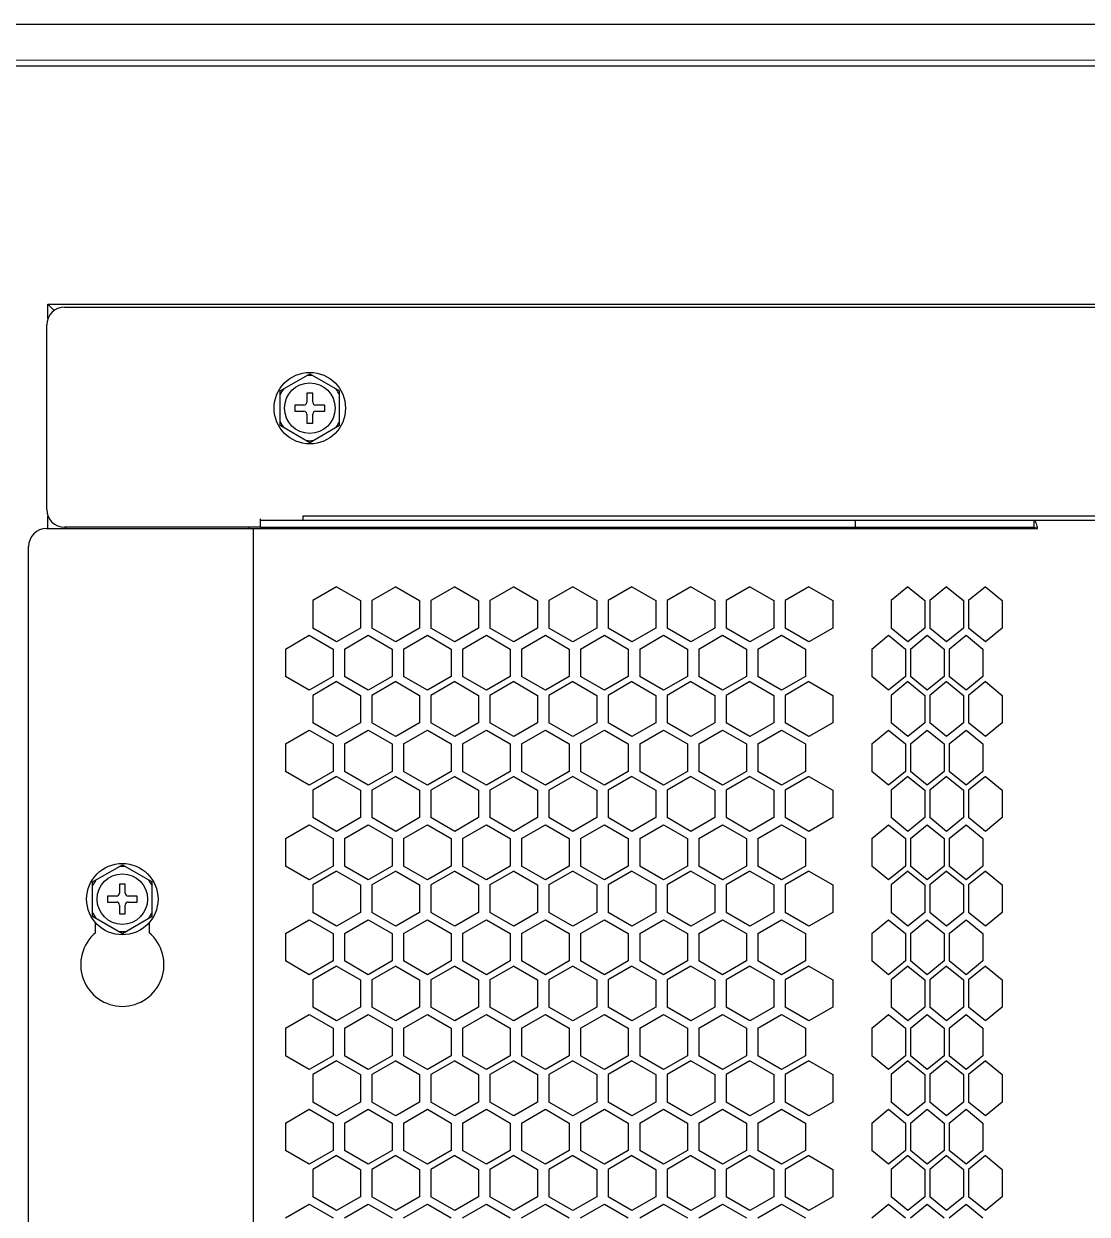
# Model space of a CAD drawing. Header units: millimetres. Extents: x 55614 to 110757, y -66981 to -47484.
# Drawn here: x 78579.3 to 78758, y -54664.1 to -54464.1 of the extents above; entities that cross this region are included whole.
import ezdxf

# ---------------------------------------------------------------- set-up
doc = ezdxf.new("R2010")
doc.units = ezdxf.units.MM
for name, color, linetype in [('2401-00437-S-M6-16HWM_0', 7, 'Continuous'), ('4209-0510_0', 7, 'Continuous'), ('4212-62832_1_0', 7, 'Continuous'), ('4212-98011_2_3_0', 7, 'Continuous'), ('4212-Y040801_1_1_0', 7, 'Continuous'), ('4215-0412-2-1_0', 7, 'Continuous'), ('YT-50-01_AF0_1_B_0', 7, 'Continuous'), ('YT-50-01_AF0_2_B_0', 7, 'Continuous')]:
    doc.layers.add(name, color=color, linetype=linetype)
doc.layers.add('THICK', color=7, linetype='Continuous', lineweight=0)

# ---------------------------------------------------------------- blocks, each defined once
blk = doc.blocks.new('RU67I6756')
at = {"layer": '2401-00437-S-M6-16HWM_0', "color": 0, "linetype": 'Continuous'}
for p, q in [((25323.23, 16611.06), (25328.23, 16613.95)), ((25328.23, 16613.95), (25333.23, 16611.06)), ((25323.23, 16605.29), (25323.23, 16611.06)), ((25327.73, 16610.67), (25327.73, 16609.17)), ((25328.73, 16610.67), (25327.73, 16610.67)), ((25328.73, 16609.17), (25328.73, 16610.67)), ((25333.23, 16605.29), (25333.23, 16611.06)), ((25325.73, 16608.67), (25325.73, 16607.67)), ((25327.23, 16608.67), (25325.73, 16608.67)), ((25330.73, 16608.67), (25329.23, 16608.67)), ((25330.73, 16607.67), (25330.73, 16608.67)), ((25325.73, 16607.67), (25327.23, 16607.67)), ((25327.73, 16607.17), (25327.73, 16605.67)), ((25328.73, 16605.67), (25328.73, 16607.17)), ((25329.23, 16607.67), (25330.73, 16607.67)), ((25323.23, 16605.29), (25328.23, 16602.4)), ((25327.73, 16605.67), (25328.73, 16605.67)), ((25328.23, 16602.4), (25333.23, 16605.29)), ((25291.73, 16528.56), (25296.73, 16531.45)), ((25296.73, 16531.45), (25301.73, 16528.56)), ((25291.73, 16522.79), (25291.73, 16528.56)), ((25296.23, 16528.17), (25296.23, 16526.67)), ((25297.23, 16528.17), (25296.23, 16528.17)), ((25297.23, 16526.67), (25297.23, 16528.17)), ((25301.73, 16522.79), (25301.73, 16528.56)), ((25294.23, 16526.17), (25294.23, 16525.17)), ((25295.73, 16526.17), (25294.23, 16526.17)), ((25294.23, 16525.17), (25295.73, 16525.17)), ((25296.23, 16524.67), (25296.23, 16523.17)), ((25297.23, 16523.17), (25297.23, 16524.67)), ((25299.23, 16526.17), (25297.73, 16526.17)), ((25297.73, 16525.17), (25299.23, 16525.17)), ((25299.23, 16525.17), (25299.23, 16526.17)), ((25291.73, 16522.79), (25296.73, 16519.9)), ((25296.23, 16523.17), (25297.23, 16523.17)), ((25296.73, 16519.9), (25301.73, 16522.79))]:
    blk.add_line(p, q, dxfattribs=at)
for centre, radius in [((25328.23, 16608.17), 6), ((25328.23, 16608.17), 4.25), ((25296.73, 16525.67), 6), ((25296.73, 16525.67), 4.25)]:
    blk.add_circle(centre, radius, dxfattribs=at)
for centre, radius, start, end in [((25328.23, 16608.17), 5.47, 84.0076, 95.9924), ((25328.23, 16608.17), 5.47, 144.0076, 155.9924), ((25328.23, 16608.17), 5.47, 24.0076, 35.9924), ((25327.23, 16609.17), 0.5, 270, 0), ((25329.23, 16609.17), 0.5, 180, 270), ((25327.23, 16607.17), 0.5, 0, 90), ((25329.23, 16607.17), 0.5, 90, 180), ((25328.23, 16608.17), 5.47, 204.0076, 215.9924), ((25328.23, 16608.17), 5.47, 324.0076, 335.9924), ((25328.23, 16608.17), 5.47, 264.0076, 275.9924), ((25296.73, 16525.67), 5.47, 84.0076, 95.9924), ((25296.73, 16525.67), 5.47, 144.0076, 155.9924), ((25296.73, 16525.67), 5.47, 24.0076, 35.9924), ((25295.73, 16526.67), 0.5, 270, 0), ((25297.73, 16526.67), 0.5, 180, 270), ((25295.73, 16524.67), 0.5, 0, 90), ((25297.73, 16524.67), 0.5, 90, 180), ((25296.73, 16525.67), 5.47, 204.0076, 215.9924), ((25296.73, 16525.67), 5.47, 324.0076, 335.9924), ((25296.73, 16525.67), 5.47, 264.0076, 275.9924)]:
    blk.add_arc(centre, radius, start, end, dxfattribs=at)
at = {"layer": '4209-0510_0', "color": 0, "linetype": 'Continuous'}
for p, q in [((25327.13, 16589.35), (25327.13, 16590.1)), ((25327.13, 16590.1), (25933.13, 16590.1)), ((25327.13, 16587.95), (25327.13, 16588.15))]:
    blk.add_line(p, q, dxfattribs=at)
at = {"layer": '4212-62832_1_0', "color": 0, "linetype": 'Continuous'}
blk.add_line((25210.93, 16665.67), (26045.53, 16665.67), dxfattribs=at)
at = {"layer": '4212-98011_2_3_0', "color": 0, "linetype": 'Continuous'}
blk.add_line((25222.73, 16666.66), (26033.73, 16666.75), dxfattribs=at)
at = {"layer": '4212-Y040801_1_1_0', "color": 0, "linetype": 'Continuous'}
blk.add_line((25200.73, 16672.66), (26055.73, 16672.76), dxfattribs=at)
at = {"layer": '4215-0412-2-1_0', "color": 0, "linetype": 'Continuous'}
for p, q in [((25287.03, 16625.15), (25973.09, 16625.15)), ((25284.03, 16591.15), (25284.03, 16622.15)), ((25319.93, 16588.15), (25319.93, 16589.55)), ((25319.93, 16589.35), (25940.19, 16589.35)), ((25419.93, 16588.15), (25419.93, 16589.35)), ((25449.93, 16588.15), (25449.93, 16589.35)), ((25283.98, 16587.95), (25450.51, 16587.95)), ((25319.93, 16588.15), (25287.03, 16588.15)), ((25318.78, 16291.35), (25318.78, 16587.95)), ((25319.93, 16588.15), (25449.93, 16588.15)), ((25280.98, 16294.35), (25280.98, 16584.95)), ((25332.74, 16578.15), (25328.74, 16575.84)), ((25332.74, 16578.15), (25336.75, 16575.84)), ((25342.66, 16578.15), (25338.66, 16575.84)), ((25342.66, 16578.15), (25346.67, 16575.84)), ((25352.58, 16578.15), (25348.58, 16575.84)), ((25352.58, 16578.15), (25356.59, 16575.84)), ((25362.5, 16578.15), (25358.5, 16575.84)), ((25362.5, 16578.15), (25366.51, 16575.84)), ((25372.42, 16578.15), (25368.42, 16575.84)), ((25372.42, 16578.15), (25376.43, 16575.84)), ((25382.34, 16578.15), (25378.34, 16575.84)), ((25382.34, 16578.15), (25386.35, 16575.84)), ((25392.26, 16578.15), (25388.26, 16575.84)), ((25392.26, 16578.15), (25396.27, 16575.84)), ((25402.18, 16578.15), (25398.18, 16575.84)), ((25402.18, 16578.15), (25406.19, 16575.84)), ((25412.1, 16578.15), (25408.1, 16575.84)), ((25412.1, 16578.15), (25416.11, 16575.84)), ((25428.73, 16578.15), (25425.9, 16575.84)), ((25428.73, 16578.15), (25431.56, 16575.84)), ((25435.23, 16578.15), (25432.4, 16575.84)), ((25435.23, 16578.15), (25438.06, 16575.84)), ((25441.74, 16578.15), (25438.91, 16575.84)), ((25441.74, 16578.15), (25444.57, 16575.84)), ((25328.74, 16575.84), (25328.74, 16571.22)), ((25336.75, 16575.84), (25336.75, 16571.22)), ((25338.66, 16575.84), (25338.66, 16571.22)), ((25346.67, 16575.84), (25346.67, 16571.22)), ((25348.58, 16575.84), (25348.58, 16571.22)), ((25356.59, 16575.84), (25356.59, 16571.22)), ((25358.5, 16575.84), (25358.5, 16571.22)), ((25366.51, 16575.84), (25366.51, 16571.22)), ((25368.42, 16575.84), (25368.42, 16571.22)), ((25376.43, 16575.84), (25376.43, 16571.22)), ((25378.34, 16575.84), (25378.34, 16571.22)), ((25386.35, 16575.84), (25386.35, 16571.22)), ((25388.26, 16575.84), (25388.26, 16571.22)), ((25396.27, 16575.84), (25396.27, 16571.22)), ((25398.18, 16575.84), (25398.18, 16571.22)), ((25406.19, 16575.84), (25406.19, 16571.22)), ((25408.1, 16575.84), (25408.1, 16571.22)), ((25416.11, 16575.84), (25416.11, 16571.22)), ((25425.9, 16575.84), (25425.9, 16571.22)), ((25431.56, 16575.84), (25431.56, 16571.22)), ((25432.4, 16575.84), (25432.4, 16571.22)), ((25438.06, 16575.84), (25438.06, 16571.22)), ((25438.91, 16575.84), (25438.91, 16571.22)), ((25444.57, 16575.84), (25444.57, 16571.22)), ((25332.74, 16568.91), (25328.74, 16571.22)), ((25336.75, 16571.22), (25332.74, 16568.91)), ((25342.66, 16568.91), (25338.66, 16571.22)), ((25346.67, 16571.22), (25342.66, 16568.91)), ((25352.58, 16568.91), (25348.58, 16571.22)), ((25356.59, 16571.22), (25352.58, 16568.91)), ((25362.5, 16568.91), (25358.5, 16571.22)), ((25366.51, 16571.22), (25362.5, 16568.91)), ((25372.42, 16568.91), (25368.42, 16571.22)), ((25376.43, 16571.22), (25372.42, 16568.91)), ((25382.34, 16568.91), (25378.34, 16571.22)), ((25386.35, 16571.22), (25382.34, 16568.91)), ((25392.26, 16568.91), (25388.26, 16571.22)), ((25396.27, 16571.22), (25392.26, 16568.91)), ((25402.18, 16568.91), (25398.18, 16571.22)), ((25406.19, 16571.22), (25402.18, 16568.91)), ((25412.1, 16568.91), (25408.1, 16571.22)), ((25416.11, 16571.22), (25412.1, 16568.91)), ((25428.73, 16568.91), (25425.9, 16571.22)), ((25431.56, 16571.22), (25428.73, 16568.91)), ((25435.23, 16568.91), (25432.4, 16571.22)), ((25438.06, 16571.22), (25435.23, 16568.91)), ((25441.74, 16568.91), (25438.91, 16571.22)), ((25444.57, 16571.22), (25441.74, 16568.91)), ((25324.14, 16567.69), (25328.14, 16570)), ((25328.14, 16570), (25332.15, 16567.69)), ((25334.06, 16567.69), (25338.06, 16570)), ((25338.06, 16570), (25342.07, 16567.69)), ((25343.98, 16567.69), (25347.98, 16570)), ((25347.98, 16570), (25351.99, 16567.69)), ((25353.9, 16567.69), (25357.9, 16570)), ((25357.9, 16570), (25361.91, 16567.69)), ((25363.82, 16567.69), (25367.82, 16570)), ((25367.82, 16570), (25371.83, 16567.69)), ((25373.74, 16567.69), (25377.74, 16570)), ((25377.74, 16570), (25381.75, 16567.69)), ((25383.66, 16567.69), (25387.66, 16570)), ((25387.66, 16570), (25391.67, 16567.69)), ((25393.58, 16567.69), (25397.58, 16570)), ((25397.58, 16570), (25401.59, 16567.69)), ((25403.5, 16567.69), (25407.5, 16570)), ((25407.5, 16570), (25411.51, 16567.69)), ((25422.65, 16567.69), (25425.47, 16570)), ((25425.47, 16570), (25428.3, 16567.69)), ((25429.15, 16567.69), (25431.98, 16570)), ((25431.98, 16570), (25434.81, 16567.69)), ((25435.66, 16567.69), (25438.49, 16570)), ((25438.49, 16570), (25441.31, 16567.69)), ((25324.14, 16567.69), (25324.14, 16563.07)), ((25332.15, 16567.69), (25332.15, 16563.07)), ((25334.06, 16567.69), (25334.06, 16563.07)), ((25342.07, 16567.69), (25342.07, 16563.07)), ((25343.98, 16567.69), (25343.98, 16563.07)), ((25351.99, 16567.69), (25351.99, 16563.07)), ((25353.9, 16567.69), (25353.9, 16563.07)), ((25361.91, 16567.69), (25361.91, 16563.07)), ((25363.82, 16567.69), (25363.82, 16563.07)), ((25371.83, 16567.69), (25371.83, 16563.07)), ((25373.74, 16567.69), (25373.74, 16563.07)), ((25381.75, 16567.69), (25381.75, 16563.07)), ((25383.66, 16567.69), (25383.66, 16563.07)), ((25391.67, 16567.69), (25391.67, 16563.07)), ((25393.58, 16567.69), (25393.58, 16563.07)), ((25401.59, 16567.69), (25401.59, 16563.07)), ((25403.5, 16567.69), (25403.5, 16563.07)), ((25411.51, 16567.69), (25411.51, 16563.07)), ((25422.65, 16567.69), (25422.65, 16563.07)), ((25428.3, 16567.69), (25428.3, 16563.07)), ((25429.15, 16567.69), (25429.15, 16563.07)), ((25434.81, 16567.69), (25434.81, 16563.07)), ((25435.66, 16567.69), (25435.66, 16563.07)), ((25441.31, 16567.69), (25441.31, 16563.07)), ((25328.14, 16560.76), (25324.14, 16563.07)), ((25332.15, 16563.07), (25328.14, 16560.76)), ((25338.06, 16560.76), (25334.06, 16563.07)), ((25342.07, 16563.07), (25338.06, 16560.76)), ((25347.98, 16560.76), (25343.98, 16563.07)), ((25351.99, 16563.07), (25347.98, 16560.76)), ((25357.9, 16560.76), (25353.9, 16563.07)), ((25361.91, 16563.07), (25357.9, 16560.76)), ((25367.82, 16560.76), (25363.82, 16563.07)), ((25371.83, 16563.07), (25367.82, 16560.76)), ((25377.74, 16560.76), (25373.74, 16563.07)), ((25381.75, 16563.07), (25377.74, 16560.76)), ((25387.66, 16560.76), (25383.66, 16563.07)), ((25391.67, 16563.07), (25387.66, 16560.76)), ((25397.58, 16560.76), (25393.58, 16563.07)), ((25401.59, 16563.07), (25397.58, 16560.76)), ((25407.5, 16560.76), (25403.5, 16563.07)), ((25411.51, 16563.07), (25407.5, 16560.76)), ((25425.47, 16560.76), (25422.65, 16563.07)), ((25428.3, 16563.07), (25425.47, 16560.76)), ((25431.98, 16560.76), (25429.15, 16563.07)), ((25434.81, 16563.07), (25431.98, 16560.76)), ((25438.49, 16560.76), (25435.66, 16563.07)), ((25441.31, 16563.07), (25438.49, 16560.76)), ((25332.74, 16562.22), (25328.74, 16559.91)), ((25332.74, 16562.22), (25336.75, 16559.91)), ((25342.66, 16562.22), (25338.66, 16559.91)), ((25342.66, 16562.22), (25346.67, 16559.91)), ((25352.58, 16562.22), (25348.58, 16559.91)), ((25352.58, 16562.22), (25356.59, 16559.91)), ((25362.5, 16562.22), (25358.5, 16559.91)), ((25362.5, 16562.22), (25366.51, 16559.91)), ((25372.42, 16562.22), (25368.42, 16559.91)), ((25372.42, 16562.22), (25376.43, 16559.91)), ((25382.34, 16562.22), (25378.34, 16559.91)), ((25382.34, 16562.22), (25386.35, 16559.91)), ((25392.26, 16562.22), (25388.26, 16559.91)), ((25392.26, 16562.22), (25396.27, 16559.91)), ((25402.18, 16562.22), (25398.18, 16559.91)), ((25402.18, 16562.22), (25406.19, 16559.91)), ((25412.1, 16562.22), (25408.1, 16559.91)), ((25412.1, 16562.22), (25416.11, 16559.91)), ((25428.73, 16562.22), (25425.9, 16559.91)), ((25428.73, 16562.22), (25431.56, 16559.91)), ((25435.23, 16562.22), (25432.4, 16559.91)), ((25435.23, 16562.22), (25438.06, 16559.91)), ((25441.74, 16562.22), (25438.91, 16559.91)), ((25441.74, 16562.22), (25444.57, 16559.91)), ((25328.74, 16559.91), (25328.74, 16555.29)), ((25336.75, 16559.91), (25336.75, 16555.29)), ((25338.66, 16559.91), (25338.66, 16555.29)), ((25346.67, 16559.91), (25346.67, 16555.29)), ((25348.58, 16559.91), (25348.58, 16555.29)), ((25356.59, 16559.91), (25356.59, 16555.29)), ((25358.5, 16559.91), (25358.5, 16555.29)), ((25366.51, 16559.91), (25366.51, 16555.29)), ((25368.42, 16559.91), (25368.42, 16555.29)), ((25376.43, 16559.91), (25376.43, 16555.29)), ((25378.34, 16559.91), (25378.34, 16555.29)), ((25386.35, 16559.91), (25386.35, 16555.29)), ((25388.26, 16559.91), (25388.26, 16555.29)), ((25396.27, 16559.91), (25396.27, 16555.29)), ((25398.18, 16559.91), (25398.18, 16555.29)), ((25406.19, 16559.91), (25406.19, 16555.29)), ((25408.1, 16559.91), (25408.1, 16555.29)), ((25416.11, 16559.91), (25416.11, 16555.29)), ((25425.9, 16559.91), (25425.9, 16555.29)), ((25431.56, 16559.91), (25431.56, 16555.29)), ((25432.4, 16559.91), (25432.4, 16555.29)), ((25438.06, 16559.91), (25438.06, 16555.29)), ((25438.91, 16559.91), (25438.91, 16555.29)), ((25444.57, 16559.91), (25444.57, 16555.29)), ((25332.74, 16552.98), (25328.74, 16555.29)), ((25336.75, 16555.29), (25332.74, 16552.98)), ((25342.66, 16552.98), (25338.66, 16555.29)), ((25346.67, 16555.29), (25342.66, 16552.98)), ((25352.58, 16552.98), (25348.58, 16555.29)), ((25356.59, 16555.29), (25352.58, 16552.98)), ((25362.5, 16552.98), (25358.5, 16555.29)), ((25366.51, 16555.29), (25362.5, 16552.98)), ((25372.42, 16552.98), (25368.42, 16555.29)), ((25376.43, 16555.29), (25372.42, 16552.98)), ((25382.34, 16552.98), (25378.34, 16555.29)), ((25386.35, 16555.29), (25382.34, 16552.98)), ((25392.26, 16552.98), (25388.26, 16555.29)), ((25396.27, 16555.29), (25392.26, 16552.98)), ((25402.18, 16552.98), (25398.18, 16555.29)), ((25406.19, 16555.29), (25402.18, 16552.98)), ((25412.1, 16552.98), (25408.1, 16555.29)), ((25416.11, 16555.29), (25412.1, 16552.98)), ((25428.73, 16552.98), (25425.9, 16555.29)), ((25431.56, 16555.29), (25428.73, 16552.98)), ((25435.23, 16552.98), (25432.4, 16555.29)), ((25438.06, 16555.29), (25435.23, 16552.98)), ((25441.74, 16552.98), (25438.91, 16555.29)), ((25444.57, 16555.29), (25441.74, 16552.98)), ((25324.14, 16551.76), (25328.14, 16554.07)), ((25328.14, 16554.07), (25332.15, 16551.76)), ((25334.06, 16551.76), (25338.06, 16554.07)), ((25338.06, 16554.07), (25342.07, 16551.76)), ((25343.98, 16551.76), (25347.98, 16554.07)), ((25347.98, 16554.07), (25351.99, 16551.76)), ((25353.9, 16551.76), (25357.9, 16554.07)), ((25357.9, 16554.07), (25361.91, 16551.76)), ((25363.82, 16551.76), (25367.82, 16554.07)), ((25367.82, 16554.07), (25371.83, 16551.76)), ((25373.74, 16551.76), (25377.74, 16554.07)), ((25377.74, 16554.07), (25381.75, 16551.76)), ((25383.66, 16551.76), (25387.66, 16554.07)), ((25387.66, 16554.07), (25391.67, 16551.76)), ((25393.58, 16551.76), (25397.58, 16554.07)), ((25397.58, 16554.07), (25401.59, 16551.76)), ((25403.5, 16551.76), (25407.5, 16554.07)), ((25407.5, 16554.07), (25411.51, 16551.76)), ((25422.65, 16551.76), (25425.47, 16554.07)), ((25425.47, 16554.07), (25428.3, 16551.76)), ((25429.15, 16551.76), (25431.98, 16554.07)), ((25431.98, 16554.07), (25434.81, 16551.76)), ((25435.66, 16551.76), (25438.49, 16554.07)), ((25438.49, 16554.07), (25441.31, 16551.76)), ((25324.14, 16551.76), (25324.14, 16547.14)), ((25332.15, 16551.76), (25332.15, 16547.14)), ((25334.06, 16551.76), (25334.06, 16547.14)), ((25342.07, 16551.76), (25342.07, 16547.14)), ((25343.98, 16551.76), (25343.98, 16547.14)), ((25351.99, 16551.76), (25351.99, 16547.14)), ((25353.9, 16551.76), (25353.9, 16547.14)), ((25361.91, 16551.76), (25361.91, 16547.14)), ((25363.82, 16551.76), (25363.82, 16547.14)), ((25371.83, 16551.76), (25371.83, 16547.14)), ((25373.74, 16551.76), (25373.74, 16547.14)), ((25381.75, 16551.76), (25381.75, 16547.14)), ((25383.66, 16551.76), (25383.66, 16547.14)), ((25391.67, 16551.76), (25391.67, 16547.14)), ((25393.58, 16551.76), (25393.58, 16547.14)), ((25401.59, 16551.76), (25401.59, 16547.14)), ((25403.5, 16551.76), (25403.5, 16547.14)), ((25411.51, 16551.76), (25411.51, 16547.14)), ((25422.65, 16551.76), (25422.65, 16547.14)), ((25428.3, 16551.76), (25428.3, 16547.14)), ((25429.15, 16551.76), (25429.15, 16547.14)), ((25434.81, 16551.76), (25434.81, 16547.14)), ((25435.66, 16551.76), (25435.66, 16547.14)), ((25441.31, 16551.76), (25441.31, 16547.14)), ((25328.14, 16544.83), (25324.14, 16547.14)), ((25332.15, 16547.14), (25328.14, 16544.83)), ((25338.06, 16544.83), (25334.06, 16547.14)), ((25342.07, 16547.14), (25338.06, 16544.83)), ((25347.98, 16544.83), (25343.98, 16547.14)), ((25351.99, 16547.14), (25347.98, 16544.83)), ((25357.9, 16544.83), (25353.9, 16547.14)), ((25361.91, 16547.14), (25357.9, 16544.83)), ((25367.82, 16544.83), (25363.82, 16547.14)), ((25371.83, 16547.14), (25367.82, 16544.83)), ((25377.74, 16544.83), (25373.74, 16547.14)), ((25381.75, 16547.14), (25377.74, 16544.83)), ((25387.66, 16544.83), (25383.66, 16547.14)), ((25391.67, 16547.14), (25387.66, 16544.83)), ((25397.58, 16544.83), (25393.58, 16547.14)), ((25401.59, 16547.14), (25397.58, 16544.83)), ((25407.5, 16544.83), (25403.5, 16547.14)), ((25411.51, 16547.14), (25407.5, 16544.83)), ((25425.47, 16544.83), (25422.65, 16547.14)), ((25428.3, 16547.14), (25425.47, 16544.83)), ((25431.98, 16544.83), (25429.15, 16547.14)), ((25434.81, 16547.14), (25431.98, 16544.83)), ((25438.49, 16544.83), (25435.66, 16547.14)), ((25441.31, 16547.14), (25438.49, 16544.83)), ((25332.74, 16546.29), (25328.74, 16543.98)), ((25332.74, 16546.29), (25336.75, 16543.98)), ((25342.66, 16546.29), (25338.66, 16543.98)), ((25342.66, 16546.29), (25346.67, 16543.98)), ((25352.58, 16546.29), (25348.58, 16543.98)), ((25352.58, 16546.29), (25356.59, 16543.98)), ((25362.5, 16546.29), (25358.5, 16543.98)), ((25362.5, 16546.29), (25366.51, 16543.98)), ((25372.42, 16546.29), (25368.42, 16543.98)), ((25372.42, 16546.29), (25376.43, 16543.98)), ((25382.34, 16546.29), (25378.34, 16543.98)), ((25382.34, 16546.29), (25386.35, 16543.98)), ((25392.26, 16546.29), (25388.26, 16543.98)), ((25392.26, 16546.29), (25396.27, 16543.98)), ((25402.18, 16546.29), (25398.18, 16543.98)), ((25402.18, 16546.29), (25406.19, 16543.98)), ((25412.1, 16546.29), (25408.1, 16543.98)), ((25412.1, 16546.29), (25416.11, 16543.98)), ((25428.73, 16546.29), (25425.9, 16543.98)), ((25428.73, 16546.29), (25431.56, 16543.98)), ((25435.23, 16546.29), (25432.4, 16543.98)), ((25435.23, 16546.29), (25438.06, 16543.98)), ((25441.74, 16546.29), (25438.91, 16543.98)), ((25441.74, 16546.29), (25444.57, 16543.98)), ((25328.74, 16543.98), (25328.74, 16539.36)), ((25336.75, 16543.98), (25336.75, 16539.36)), ((25338.66, 16543.98), (25338.66, 16539.36)), ((25346.67, 16543.98), (25346.67, 16539.36)), ((25348.58, 16543.98), (25348.58, 16539.36)), ((25356.59, 16543.98), (25356.59, 16539.36)), ((25358.5, 16543.98), (25358.5, 16539.36)), ((25366.51, 16543.98), (25366.51, 16539.36)), ((25368.42, 16543.98), (25368.42, 16539.36)), ((25376.43, 16543.98), (25376.43, 16539.36)), ((25378.34, 16543.98), (25378.34, 16539.36)), ((25386.35, 16543.98), (25386.35, 16539.36)), ((25388.26, 16543.98), (25388.26, 16539.36)), ((25396.27, 16543.98), (25396.27, 16539.36)), ((25398.18, 16543.98), (25398.18, 16539.36)), ((25406.19, 16543.98), (25406.19, 16539.36)), ((25408.1, 16543.98), (25408.1, 16539.36)), ((25416.11, 16543.98), (25416.11, 16539.36)), ((25425.9, 16543.98), (25425.9, 16539.36)), ((25431.56, 16543.98), (25431.56, 16539.36)), ((25432.4, 16543.98), (25432.4, 16539.36)), ((25438.06, 16543.98), (25438.06, 16539.36)), ((25438.91, 16543.98), (25438.91, 16539.36)), ((25444.57, 16543.98), (25444.57, 16539.36)), ((25332.74, 16537.05), (25328.74, 16539.36)), ((25336.75, 16539.36), (25332.74, 16537.05)), ((25342.66, 16537.05), (25338.66, 16539.36)), ((25346.67, 16539.36), (25342.66, 16537.05)), ((25352.58, 16537.05), (25348.58, 16539.36)), ((25356.59, 16539.36), (25352.58, 16537.05)), ((25362.5, 16537.05), (25358.5, 16539.36)), ((25366.51, 16539.36), (25362.5, 16537.05)), ((25372.42, 16537.05), (25368.42, 16539.36)), ((25376.43, 16539.36), (25372.42, 16537.05)), ((25382.34, 16537.05), (25378.34, 16539.36)), ((25386.35, 16539.36), (25382.34, 16537.05)), ((25392.26, 16537.05), (25388.26, 16539.36)), ((25396.27, 16539.36), (25392.26, 16537.05)), ((25402.18, 16537.05), (25398.18, 16539.36)), ((25406.19, 16539.36), (25402.18, 16537.05)), ((25412.1, 16537.05), (25408.1, 16539.36)), ((25416.11, 16539.36), (25412.1, 16537.05)), ((25428.73, 16537.05), (25425.9, 16539.36)), ((25431.56, 16539.36), (25428.73, 16537.05)), ((25435.23, 16537.05), (25432.4, 16539.36)), ((25438.06, 16539.36), (25435.23, 16537.05)), ((25441.74, 16537.05), (25438.91, 16539.36)), ((25444.57, 16539.36), (25441.74, 16537.05)), ((25324.14, 16535.83), (25328.14, 16538.14)), ((25328.14, 16538.14), (25332.15, 16535.83)), ((25334.06, 16535.83), (25338.06, 16538.14)), ((25338.06, 16538.14), (25342.07, 16535.83)), ((25343.98, 16535.83), (25347.98, 16538.14)), ((25347.98, 16538.14), (25351.99, 16535.83)), ((25353.9, 16535.83), (25357.9, 16538.14)), ((25357.9, 16538.14), (25361.91, 16535.83)), ((25363.82, 16535.83), (25367.82, 16538.14)), ((25367.82, 16538.14), (25371.83, 16535.83)), ((25373.74, 16535.83), (25377.74, 16538.14)), ((25377.74, 16538.14), (25381.75, 16535.83)), ((25383.66, 16535.83), (25387.66, 16538.14)), ((25387.66, 16538.14), (25391.67, 16535.83)), ((25393.58, 16535.83), (25397.58, 16538.14)), ((25397.58, 16538.14), (25401.59, 16535.83)), ((25403.5, 16535.83), (25407.5, 16538.14)), ((25407.5, 16538.14), (25411.51, 16535.83)), ((25422.65, 16535.83), (25425.47, 16538.14)), ((25425.47, 16538.14), (25428.3, 16535.83)), ((25429.15, 16535.83), (25431.98, 16538.14)), ((25431.98, 16538.14), (25434.81, 16535.83)), ((25435.66, 16535.83), (25438.49, 16538.14)), ((25438.49, 16538.14), (25441.31, 16535.83)), ((25324.14, 16535.83), (25324.14, 16531.21)), ((25332.15, 16535.83), (25332.15, 16531.21)), ((25334.06, 16535.83), (25334.06, 16531.21)), ((25342.07, 16535.83), (25342.07, 16531.21)), ((25343.98, 16535.83), (25343.98, 16531.21)), ((25351.99, 16535.83), (25351.99, 16531.21)), ((25353.9, 16535.83), (25353.9, 16531.21)), ((25361.91, 16535.83), (25361.91, 16531.21)), ((25363.82, 16535.83), (25363.82, 16531.21)), ((25371.83, 16535.83), (25371.83, 16531.21)), ((25373.74, 16535.83), (25373.74, 16531.21)), ((25381.75, 16535.83), (25381.75, 16531.21)), ((25383.66, 16535.83), (25383.66, 16531.21)), ((25391.67, 16535.83), (25391.67, 16531.21)), ((25393.58, 16535.83), (25393.58, 16531.21)), ((25401.59, 16535.83), (25401.59, 16531.21)), ((25403.5, 16535.83), (25403.5, 16531.21)), ((25411.51, 16535.83), (25411.51, 16531.21)), ((25422.65, 16535.83), (25422.65, 16531.21)), ((25428.3, 16535.83), (25428.3, 16531.21)), ((25429.15, 16535.83), (25429.15, 16531.21)), ((25434.81, 16535.83), (25434.81, 16531.21)), ((25435.66, 16535.83), (25435.66, 16531.21)), ((25441.31, 16535.83), (25441.31, 16531.21)), ((25328.14, 16528.9), (25324.14, 16531.21)), ((25332.15, 16531.21), (25328.14, 16528.9)), ((25338.06, 16528.9), (25334.06, 16531.21)), ((25342.07, 16531.21), (25338.06, 16528.9)), ((25347.98, 16528.9), (25343.98, 16531.21)), ((25351.99, 16531.21), (25347.98, 16528.9)), ((25357.9, 16528.9), (25353.9, 16531.21)), ((25361.91, 16531.21), (25357.9, 16528.9)), ((25367.82, 16528.9), (25363.82, 16531.21)), ((25371.83, 16531.21), (25367.82, 16528.9)), ((25377.74, 16528.9), (25373.74, 16531.21)), ((25381.75, 16531.21), (25377.74, 16528.9)), ((25387.66, 16528.9), (25383.66, 16531.21)), ((25391.67, 16531.21), (25387.66, 16528.9)), ((25397.58, 16528.9), (25393.58, 16531.21)), ((25401.59, 16531.21), (25397.58, 16528.9)), ((25407.5, 16528.9), (25403.5, 16531.21)), ((25411.51, 16531.21), (25407.5, 16528.9)), ((25425.47, 16528.9), (25422.65, 16531.21)), ((25428.3, 16531.21), (25425.47, 16528.9)), ((25431.98, 16528.9), (25429.15, 16531.21)), ((25434.81, 16531.21), (25431.98, 16528.9)), ((25438.49, 16528.9), (25435.66, 16531.21)), ((25441.31, 16531.21), (25438.49, 16528.9)), ((25332.74, 16530.36), (25328.74, 16528.05)), ((25332.74, 16530.36), (25336.75, 16528.05)), ((25342.66, 16530.36), (25338.66, 16528.05)), ((25342.66, 16530.36), (25346.67, 16528.05)), ((25352.58, 16530.36), (25348.58, 16528.05)), ((25352.58, 16530.36), (25356.59, 16528.05)), ((25362.5, 16530.36), (25358.5, 16528.05)), ((25362.5, 16530.36), (25366.51, 16528.05)), ((25372.42, 16530.36), (25368.42, 16528.05)), ((25372.42, 16530.36), (25376.43, 16528.05)), ((25382.34, 16530.36), (25378.34, 16528.05)), ((25382.34, 16530.36), (25386.35, 16528.05)), ((25392.26, 16530.36), (25388.26, 16528.05)), ((25392.26, 16530.36), (25396.27, 16528.05)), ((25402.18, 16530.36), (25398.18, 16528.05)), ((25402.18, 16530.36), (25406.19, 16528.05)), ((25412.1, 16530.36), (25408.1, 16528.05)), ((25412.1, 16530.36), (25416.11, 16528.05)), ((25428.73, 16530.36), (25425.9, 16528.05)), ((25428.73, 16530.36), (25431.56, 16528.05)), ((25435.23, 16530.36), (25432.4, 16528.05)), ((25435.23, 16530.36), (25438.06, 16528.05)), ((25441.74, 16530.36), (25438.91, 16528.05)), ((25441.74, 16530.36), (25444.57, 16528.05)), ((25328.74, 16528.05), (25328.74, 16523.43)), ((25336.75, 16528.05), (25336.75, 16523.43)), ((25338.66, 16528.05), (25338.66, 16523.43)), ((25346.67, 16528.05), (25346.67, 16523.43)), ((25348.58, 16528.05), (25348.58, 16523.43)), ((25356.59, 16528.05), (25356.59, 16523.43)), ((25358.5, 16528.05), (25358.5, 16523.43)), ((25366.51, 16528.05), (25366.51, 16523.43)), ((25368.42, 16528.05), (25368.42, 16523.43)), ((25376.43, 16528.05), (25376.43, 16523.43)), ((25378.34, 16528.05), (25378.34, 16523.43)), ((25386.35, 16528.05), (25386.35, 16523.43)), ((25388.26, 16528.05), (25388.26, 16523.43)), ((25396.27, 16528.05), (25396.27, 16523.43)), ((25398.18, 16528.05), (25398.18, 16523.43)), ((25406.19, 16528.05), (25406.19, 16523.43)), ((25408.1, 16528.05), (25408.1, 16523.43)), ((25416.11, 16528.05), (25416.11, 16523.43)), ((25425.9, 16528.05), (25425.9, 16523.43)), ((25431.56, 16528.05), (25431.56, 16523.43)), ((25432.4, 16528.05), (25432.4, 16523.43)), ((25438.06, 16528.05), (25438.06, 16523.43)), ((25438.91, 16528.05), (25438.91, 16523.43)), ((25444.57, 16528.05), (25444.57, 16523.43)), ((25332.74, 16521.12), (25328.74, 16523.43)), ((25336.75, 16523.43), (25332.74, 16521.12)), ((25342.66, 16521.12), (25338.66, 16523.43)), ((25346.67, 16523.43), (25342.66, 16521.12)), ((25352.58, 16521.12), (25348.58, 16523.43)), ((25356.59, 16523.43), (25352.58, 16521.12)), ((25362.5, 16521.12), (25358.5, 16523.43)), ((25366.51, 16523.43), (25362.5, 16521.12)), ((25372.42, 16521.12), (25368.42, 16523.43)), ((25376.43, 16523.43), (25372.42, 16521.12)), ((25382.34, 16521.12), (25378.34, 16523.43)), ((25386.35, 16523.43), (25382.34, 16521.12)), ((25392.26, 16521.12), (25388.26, 16523.43)), ((25396.27, 16523.43), (25392.26, 16521.12)), ((25402.18, 16521.12), (25398.18, 16523.43)), ((25406.19, 16523.43), (25402.18, 16521.12)), ((25412.1, 16521.12), (25408.1, 16523.43)), ((25416.11, 16523.43), (25412.1, 16521.12)), ((25428.73, 16521.12), (25425.9, 16523.43)), ((25431.56, 16523.43), (25428.73, 16521.12)), ((25435.23, 16521.12), (25432.4, 16523.43)), ((25438.06, 16523.43), (25435.23, 16521.12)), ((25441.74, 16521.12), (25438.91, 16523.43)), ((25444.57, 16523.43), (25441.74, 16521.12)), ((25292.23, 16520.02), (25292.23, 16521.72)), ((25301.23, 16521.72), (25301.23, 16520.02)), ((25324.14, 16519.9), (25328.14, 16522.21)), ((25328.14, 16522.21), (25332.15, 16519.9)), ((25334.06, 16519.9), (25338.06, 16522.21)), ((25338.06, 16522.21), (25342.07, 16519.9)), ((25343.98, 16519.9), (25347.98, 16522.21)), ((25347.98, 16522.21), (25351.99, 16519.9)), ((25353.9, 16519.9), (25357.9, 16522.21)), ((25357.9, 16522.21), (25361.91, 16519.9)), ((25363.82, 16519.9), (25367.82, 16522.21)), ((25367.82, 16522.21), (25371.83, 16519.9)), ((25373.74, 16519.9), (25377.74, 16522.21)), ((25377.74, 16522.21), (25381.75, 16519.9)), ((25383.66, 16519.9), (25387.66, 16522.21)), ((25387.66, 16522.21), (25391.67, 16519.9)), ((25393.58, 16519.9), (25397.58, 16522.21)), ((25397.58, 16522.21), (25401.59, 16519.9)), ((25403.5, 16519.9), (25407.5, 16522.21)), ((25407.5, 16522.21), (25411.51, 16519.9)), ((25422.65, 16519.9), (25425.47, 16522.21)), ((25425.47, 16522.21), (25428.3, 16519.9)), ((25429.15, 16519.9), (25431.98, 16522.21)), ((25431.98, 16522.21), (25434.81, 16519.9)), ((25435.66, 16519.9), (25438.49, 16522.21)), ((25438.49, 16522.21), (25441.31, 16519.9)), ((25324.14, 16519.9), (25324.14, 16515.28)), ((25332.15, 16519.9), (25332.15, 16515.28)), ((25334.06, 16519.9), (25334.06, 16515.28)), ((25342.07, 16519.9), (25342.07, 16515.28)), ((25343.98, 16519.9), (25343.98, 16515.28)), ((25351.99, 16519.9), (25351.99, 16515.28)), ((25353.9, 16519.9), (25353.9, 16515.28)), ((25361.91, 16519.9), (25361.91, 16515.28)), ((25363.82, 16519.9), (25363.82, 16515.28)), ((25371.83, 16519.9), (25371.83, 16515.28)), ((25373.74, 16519.9), (25373.74, 16515.28)), ((25381.75, 16519.9), (25381.75, 16515.28)), ((25383.66, 16519.9), (25383.66, 16515.28)), ((25391.67, 16519.9), (25391.67, 16515.28)), ((25393.58, 16519.9), (25393.58, 16515.28)), ((25401.59, 16519.9), (25401.59, 16515.28)), ((25403.5, 16519.9), (25403.5, 16515.28)), ((25411.51, 16519.9), (25411.51, 16515.28)), ((25422.65, 16519.9), (25422.65, 16515.28)), ((25428.3, 16519.9), (25428.3, 16515.28)), ((25429.15, 16519.9), (25429.15, 16515.28)), ((25434.81, 16519.9), (25434.81, 16515.28)), ((25435.66, 16519.9), (25435.66, 16515.28)), ((25441.31, 16519.9), (25441.31, 16515.28)), ((25328.14, 16512.97), (25324.14, 16515.28)), ((25332.15, 16515.28), (25328.14, 16512.97)), ((25338.06, 16512.97), (25334.06, 16515.28)), ((25342.07, 16515.28), (25338.06, 16512.97)), ((25347.98, 16512.97), (25343.98, 16515.28)), ((25351.99, 16515.28), (25347.98, 16512.97)), ((25357.9, 16512.97), (25353.9, 16515.28)), ((25361.91, 16515.28), (25357.9, 16512.97)), ((25367.82, 16512.97), (25363.82, 16515.28)), ((25371.83, 16515.28), (25367.82, 16512.97)), ((25377.74, 16512.97), (25373.74, 16515.28)), ((25381.75, 16515.28), (25377.74, 16512.97)), ((25387.66, 16512.97), (25383.66, 16515.28)), ((25391.67, 16515.28), (25387.66, 16512.97)), ((25397.58, 16512.97), (25393.58, 16515.28)), ((25401.59, 16515.28), (25397.58, 16512.97)), ((25407.5, 16512.97), (25403.5, 16515.28)), ((25411.51, 16515.28), (25407.5, 16512.97)), ((25425.47, 16512.97), (25422.65, 16515.28)), ((25428.3, 16515.28), (25425.47, 16512.97)), ((25431.98, 16512.97), (25429.15, 16515.28)), ((25434.81, 16515.28), (25431.98, 16512.97)), ((25438.49, 16512.97), (25435.66, 16515.28)), ((25441.31, 16515.28), (25438.49, 16512.97)), ((25332.74, 16514.43), (25328.74, 16512.12)), ((25332.74, 16514.43), (25336.75, 16512.12)), ((25342.66, 16514.43), (25338.66, 16512.12)), ((25342.66, 16514.43), (25346.67, 16512.12)), ((25352.58, 16514.43), (25348.58, 16512.12)), ((25352.58, 16514.43), (25356.59, 16512.12)), ((25362.5, 16514.43), (25358.5, 16512.12)), ((25362.5, 16514.43), (25366.51, 16512.12)), ((25372.42, 16514.43), (25368.42, 16512.12)), ((25372.42, 16514.43), (25376.43, 16512.12)), ((25382.34, 16514.43), (25378.34, 16512.12)), ((25382.34, 16514.43), (25386.35, 16512.12)), ((25392.26, 16514.43), (25388.26, 16512.12)), ((25392.26, 16514.43), (25396.27, 16512.12)), ((25402.18, 16514.43), (25398.18, 16512.12)), ((25402.18, 16514.43), (25406.19, 16512.12)), ((25412.1, 16514.43), (25408.1, 16512.12)), ((25412.1, 16514.43), (25416.11, 16512.12)), ((25428.73, 16514.43), (25425.9, 16512.12)), ((25428.73, 16514.43), (25431.56, 16512.12)), ((25435.23, 16514.43), (25432.4, 16512.12)), ((25435.23, 16514.43), (25438.06, 16512.12)), ((25441.74, 16514.43), (25438.91, 16512.12)), ((25441.74, 16514.43), (25444.57, 16512.12)), ((25328.74, 16512.12), (25328.74, 16507.5)), ((25336.75, 16512.12), (25336.75, 16507.5)), ((25338.66, 16512.12), (25338.66, 16507.5)), ((25346.67, 16512.12), (25346.67, 16507.5)), ((25348.58, 16512.12), (25348.58, 16507.5)), ((25356.59, 16512.12), (25356.59, 16507.5)), ((25358.5, 16512.12), (25358.5, 16507.5)), ((25366.51, 16512.12), (25366.51, 16507.5)), ((25368.42, 16512.12), (25368.42, 16507.5)), ((25376.43, 16512.12), (25376.43, 16507.5)), ((25378.34, 16512.12), (25378.34, 16507.5)), ((25386.35, 16512.12), (25386.35, 16507.5)), ((25388.26, 16512.12), (25388.26, 16507.5)), ((25396.27, 16512.12), (25396.27, 16507.5)), ((25398.18, 16512.12), (25398.18, 16507.5)), ((25406.19, 16512.12), (25406.19, 16507.5)), ((25408.1, 16512.12), (25408.1, 16507.5)), ((25416.11, 16512.12), (25416.11, 16507.5)), ((25425.9, 16512.12), (25425.9, 16507.5)), ((25431.56, 16512.12), (25431.56, 16507.5)), ((25432.4, 16512.12), (25432.4, 16507.5)), ((25438.06, 16512.12), (25438.06, 16507.5)), ((25438.91, 16512.12), (25438.91, 16507.5)), ((25444.57, 16512.12), (25444.57, 16507.5)), ((25332.74, 16505.19), (25328.74, 16507.5)), ((25336.75, 16507.5), (25332.74, 16505.19)), ((25342.66, 16505.19), (25338.66, 16507.5)), ((25346.67, 16507.5), (25342.66, 16505.19)), ((25352.58, 16505.19), (25348.58, 16507.5)), ((25356.59, 16507.5), (25352.58, 16505.19)), ((25362.5, 16505.19), (25358.5, 16507.5)), ((25366.51, 16507.5), (25362.5, 16505.19)), ((25372.42, 16505.19), (25368.42, 16507.5)), ((25376.43, 16507.5), (25372.42, 16505.19)), ((25382.34, 16505.19), (25378.34, 16507.5)), ((25386.35, 16507.5), (25382.34, 16505.19)), ((25392.26, 16505.19), (25388.26, 16507.5)), ((25396.27, 16507.5), (25392.26, 16505.19)), ((25402.18, 16505.19), (25398.18, 16507.5)), ((25406.19, 16507.5), (25402.18, 16505.19)), ((25412.1, 16505.19), (25408.1, 16507.5)), ((25416.11, 16507.5), (25412.1, 16505.19)), ((25428.73, 16505.19), (25425.9, 16507.5)), ((25431.56, 16507.5), (25428.73, 16505.19)), ((25435.23, 16505.19), (25432.4, 16507.5)), ((25438.06, 16507.5), (25435.23, 16505.19)), ((25441.74, 16505.19), (25438.91, 16507.5)), ((25444.57, 16507.5), (25441.74, 16505.19)), ((25324.14, 16503.97), (25328.14, 16506.28)), ((25328.14, 16506.28), (25332.15, 16503.97)), ((25334.06, 16503.97), (25338.06, 16506.28)), ((25338.06, 16506.28), (25342.07, 16503.97)), ((25343.98, 16503.97), (25347.98, 16506.28)), ((25347.98, 16506.28), (25351.99, 16503.97)), ((25353.9, 16503.97), (25357.9, 16506.28)), ((25357.9, 16506.28), (25361.91, 16503.97)), ((25363.82, 16503.97), (25367.82, 16506.28)), ((25367.82, 16506.28), (25371.83, 16503.97)), ((25373.74, 16503.97), (25377.74, 16506.28)), ((25377.74, 16506.28), (25381.75, 16503.97)), ((25383.66, 16503.97), (25387.66, 16506.28)), ((25387.66, 16506.28), (25391.67, 16503.97)), ((25393.58, 16503.97), (25397.58, 16506.28)), ((25397.58, 16506.28), (25401.59, 16503.97)), ((25403.5, 16503.97), (25407.5, 16506.28)), ((25407.5, 16506.28), (25411.51, 16503.97)), ((25422.65, 16503.97), (25425.47, 16506.28)), ((25425.47, 16506.28), (25428.3, 16503.97)), ((25429.15, 16503.97), (25431.98, 16506.28)), ((25431.98, 16506.28), (25434.81, 16503.97)), ((25435.66, 16503.97), (25438.49, 16506.28)), ((25438.49, 16506.28), (25441.31, 16503.97)), ((25324.14, 16503.97), (25324.14, 16499.35)), ((25332.15, 16503.97), (25332.15, 16499.35)), ((25334.06, 16503.97), (25334.06, 16499.35)), ((25342.07, 16503.97), (25342.07, 16499.35)), ((25343.98, 16503.97), (25343.98, 16499.35)), ((25351.99, 16503.97), (25351.99, 16499.35)), ((25353.9, 16503.97), (25353.9, 16499.35)), ((25361.91, 16503.97), (25361.91, 16499.35)), ((25363.82, 16503.97), (25363.82, 16499.35)), ((25371.83, 16503.97), (25371.83, 16499.35)), ((25373.74, 16503.97), (25373.74, 16499.35)), ((25381.75, 16503.97), (25381.75, 16499.35)), ((25383.66, 16503.97), (25383.66, 16499.35)), ((25391.67, 16503.97), (25391.67, 16499.35)), ((25393.58, 16503.97), (25393.58, 16499.35)), ((25401.59, 16503.97), (25401.59, 16499.35)), ((25403.5, 16503.97), (25403.5, 16499.35)), ((25411.51, 16503.97), (25411.51, 16499.35)), ((25422.65, 16503.97), (25422.65, 16499.35)), ((25428.3, 16503.97), (25428.3, 16499.35)), ((25429.15, 16503.97), (25429.15, 16499.35)), ((25434.81, 16503.97), (25434.81, 16499.35)), ((25435.66, 16503.97), (25435.66, 16499.35)), ((25441.31, 16503.97), (25441.31, 16499.35)), ((25328.14, 16497.04), (25324.14, 16499.35)), ((25332.15, 16499.35), (25328.14, 16497.04)), ((25338.06, 16497.04), (25334.06, 16499.35)), ((25342.07, 16499.35), (25338.06, 16497.04)), ((25347.98, 16497.04), (25343.98, 16499.35)), ((25351.99, 16499.35), (25347.98, 16497.04)), ((25357.9, 16497.04), (25353.9, 16499.35)), ((25361.91, 16499.35), (25357.9, 16497.04)), ((25367.82, 16497.04), (25363.82, 16499.35)), ((25371.83, 16499.35), (25367.82, 16497.04)), ((25377.74, 16497.04), (25373.74, 16499.35)), ((25381.75, 16499.35), (25377.74, 16497.04)), ((25387.66, 16497.04), (25383.66, 16499.35)), ((25391.67, 16499.35), (25387.66, 16497.04)), ((25397.58, 16497.04), (25393.58, 16499.35)), ((25401.59, 16499.35), (25397.58, 16497.04)), ((25407.5, 16497.04), (25403.5, 16499.35)), ((25411.51, 16499.35), (25407.5, 16497.04)), ((25425.47, 16497.04), (25422.65, 16499.35)), ((25428.3, 16499.35), (25425.47, 16497.04)), ((25431.98, 16497.04), (25429.15, 16499.35)), ((25434.81, 16499.35), (25431.98, 16497.04)), ((25438.49, 16497.04), (25435.66, 16499.35)), ((25441.31, 16499.35), (25438.49, 16497.04)), ((25332.74, 16498.5), (25328.74, 16496.19)), ((25332.74, 16498.5), (25336.75, 16496.19)), ((25342.66, 16498.5), (25338.66, 16496.19)), ((25342.66, 16498.5), (25346.67, 16496.19)), ((25352.58, 16498.5), (25348.58, 16496.19)), ((25352.58, 16498.5), (25356.59, 16496.19)), ((25362.5, 16498.5), (25358.5, 16496.19)), ((25362.5, 16498.5), (25366.51, 16496.19)), ((25372.42, 16498.5), (25368.42, 16496.19)), ((25372.42, 16498.5), (25376.43, 16496.19)), ((25382.34, 16498.5), (25378.34, 16496.19)), ((25382.34, 16498.5), (25386.35, 16496.19)), ((25392.26, 16498.5), (25388.26, 16496.19)), ((25392.26, 16498.5), (25396.27, 16496.19)), ((25402.18, 16498.5), (25398.18, 16496.19)), ((25402.18, 16498.5), (25406.19, 16496.19)), ((25412.1, 16498.5), (25408.1, 16496.19)), ((25412.1, 16498.5), (25416.11, 16496.19)), ((25428.73, 16498.5), (25425.9, 16496.19)), ((25428.73, 16498.5), (25431.56, 16496.19)), ((25435.23, 16498.5), (25432.4, 16496.19)), ((25435.23, 16498.5), (25438.06, 16496.19)), ((25441.74, 16498.5), (25438.91, 16496.19)), ((25441.74, 16498.5), (25444.57, 16496.19)), ((25328.74, 16496.19), (25328.74, 16491.57)), ((25336.75, 16496.19), (25336.75, 16491.57)), ((25338.66, 16496.19), (25338.66, 16491.57)), ((25346.67, 16496.19), (25346.67, 16491.57)), ((25348.58, 16496.19), (25348.58, 16491.57)), ((25356.59, 16496.19), (25356.59, 16491.57)), ((25358.5, 16496.19), (25358.5, 16491.57)), ((25366.51, 16496.19), (25366.51, 16491.57)), ((25368.42, 16496.19), (25368.42, 16491.57)), ((25376.43, 16496.19), (25376.43, 16491.57)), ((25378.34, 16496.19), (25378.34, 16491.57)), ((25386.35, 16496.19), (25386.35, 16491.57)), ((25388.26, 16496.19), (25388.26, 16491.57)), ((25396.27, 16496.19), (25396.27, 16491.57)), ((25398.18, 16496.19), (25398.18, 16491.57)), ((25406.19, 16496.19), (25406.19, 16491.57)), ((25408.1, 16496.19), (25408.1, 16491.57)), ((25416.11, 16496.19), (25416.11, 16491.57)), ((25425.9, 16496.19), (25425.9, 16491.57)), ((25431.56, 16496.19), (25431.56, 16491.57)), ((25432.4, 16496.19), (25432.4, 16491.57)), ((25438.06, 16496.19), (25438.06, 16491.57)), ((25438.91, 16496.19), (25438.91, 16491.57)), ((25444.57, 16496.19), (25444.57, 16491.57)), ((25332.74, 16489.26), (25328.74, 16491.57)), ((25336.75, 16491.57), (25332.74, 16489.26)), ((25342.66, 16489.26), (25338.66, 16491.57)), ((25346.67, 16491.57), (25342.66, 16489.26)), ((25352.58, 16489.26), (25348.58, 16491.57)), ((25356.59, 16491.57), (25352.58, 16489.26)), ((25362.5, 16489.26), (25358.5, 16491.57)), ((25366.51, 16491.57), (25362.5, 16489.26)), ((25372.42, 16489.26), (25368.42, 16491.57)), ((25376.43, 16491.57), (25372.42, 16489.26)), ((25382.34, 16489.26), (25378.34, 16491.57)), ((25386.35, 16491.57), (25382.34, 16489.26)), ((25392.26, 16489.26), (25388.26, 16491.57)), ((25396.27, 16491.57), (25392.26, 16489.26)), ((25402.18, 16489.26), (25398.18, 16491.57)), ((25406.19, 16491.57), (25402.18, 16489.26)), ((25412.1, 16489.26), (25408.1, 16491.57)), ((25416.11, 16491.57), (25412.1, 16489.26)), ((25428.73, 16489.26), (25425.9, 16491.57)), ((25431.56, 16491.57), (25428.73, 16489.26)), ((25435.23, 16489.26), (25432.4, 16491.57)), ((25438.06, 16491.57), (25435.23, 16489.26)), ((25441.74, 16489.26), (25438.91, 16491.57)), ((25444.57, 16491.57), (25441.74, 16489.26)), ((25324.14, 16488.04), (25328.14, 16490.35)), ((25328.14, 16490.35), (25332.15, 16488.04)), ((25334.06, 16488.04), (25338.06, 16490.35)), ((25338.06, 16490.35), (25342.07, 16488.04)), ((25343.98, 16488.04), (25347.98, 16490.35)), ((25347.98, 16490.35), (25351.99, 16488.04)), ((25353.9, 16488.04), (25357.9, 16490.35)), ((25357.9, 16490.35), (25361.91, 16488.04)), ((25363.82, 16488.04), (25367.82, 16490.35)), ((25367.82, 16490.35), (25371.83, 16488.04)), ((25373.74, 16488.04), (25377.74, 16490.35)), ((25377.74, 16490.35), (25381.75, 16488.04)), ((25383.66, 16488.04), (25387.66, 16490.35)), ((25387.66, 16490.35), (25391.67, 16488.04)), ((25393.58, 16488.04), (25397.58, 16490.35)), ((25397.58, 16490.35), (25401.59, 16488.04)), ((25403.5, 16488.04), (25407.5, 16490.35)), ((25407.5, 16490.35), (25411.51, 16488.04)), ((25422.65, 16488.04), (25425.47, 16490.35)), ((25425.47, 16490.35), (25428.3, 16488.04)), ((25429.15, 16488.04), (25431.98, 16490.35)), ((25431.98, 16490.35), (25434.81, 16488.04)), ((25435.66, 16488.04), (25438.49, 16490.35)), ((25438.49, 16490.35), (25441.31, 16488.04)), ((25324.14, 16488.04), (25324.14, 16483.42)), ((25332.15, 16488.04), (25332.15, 16483.42)), ((25334.06, 16488.04), (25334.06, 16483.42)), ((25342.07, 16488.04), (25342.07, 16483.42)), ((25343.98, 16488.04), (25343.98, 16483.42)), ((25351.99, 16488.04), (25351.99, 16483.42)), ((25353.9, 16488.04), (25353.9, 16483.42)), ((25361.91, 16488.04), (25361.91, 16483.42)), ((25363.82, 16488.04), (25363.82, 16483.42)), ((25371.83, 16488.04), (25371.83, 16483.42)), ((25373.74, 16488.04), (25373.74, 16483.42)), ((25381.75, 16488.04), (25381.75, 16483.42)), ((25383.66, 16488.04), (25383.66, 16483.42)), ((25391.67, 16488.04), (25391.67, 16483.42)), ((25393.58, 16488.04), (25393.58, 16483.42)), ((25401.59, 16488.04), (25401.59, 16483.42)), ((25403.5, 16488.04), (25403.5, 16483.42)), ((25411.51, 16488.04), (25411.51, 16483.42)), ((25422.65, 16488.04), (25422.65, 16483.42)), ((25428.3, 16488.04), (25428.3, 16483.42)), ((25429.15, 16488.04), (25429.15, 16483.42)), ((25434.81, 16488.04), (25434.81, 16483.42)), ((25435.66, 16488.04), (25435.66, 16483.42)), ((25441.31, 16488.04), (25441.31, 16483.42)), ((25328.14, 16481.11), (25324.14, 16483.42)), ((25332.15, 16483.42), (25328.14, 16481.11)), ((25338.06, 16481.11), (25334.06, 16483.42)), ((25342.07, 16483.42), (25338.06, 16481.11)), ((25347.98, 16481.11), (25343.98, 16483.42)), ((25351.99, 16483.42), (25347.98, 16481.11)), ((25357.9, 16481.11), (25353.9, 16483.42)), ((25361.91, 16483.42), (25357.9, 16481.11)), ((25367.82, 16481.11), (25363.82, 16483.42)), ((25371.83, 16483.42), (25367.82, 16481.11)), ((25377.74, 16481.11), (25373.74, 16483.42)), ((25381.75, 16483.42), (25377.74, 16481.11)), ((25387.66, 16481.11), (25383.66, 16483.42)), ((25391.67, 16483.42), (25387.66, 16481.11)), ((25397.58, 16481.11), (25393.58, 16483.42)), ((25401.59, 16483.42), (25397.58, 16481.11)), ((25407.5, 16481.11), (25403.5, 16483.42)), ((25411.51, 16483.42), (25407.5, 16481.11)), ((25425.47, 16481.11), (25422.65, 16483.42)), ((25428.3, 16483.42), (25425.47, 16481.11)), ((25431.98, 16481.11), (25429.15, 16483.42)), ((25434.81, 16483.42), (25431.98, 16481.11)), ((25438.49, 16481.11), (25435.66, 16483.42)), ((25441.31, 16483.42), (25438.49, 16481.11)), ((25332.74, 16482.57), (25328.74, 16480.26)), ((25332.74, 16482.57), (25336.75, 16480.26)), ((25342.66, 16482.57), (25338.66, 16480.26)), ((25342.66, 16482.57), (25346.67, 16480.26)), ((25352.58, 16482.57), (25348.58, 16480.26)), ((25352.58, 16482.57), (25356.59, 16480.26)), ((25362.5, 16482.57), (25358.5, 16480.26)), ((25362.5, 16482.57), (25366.51, 16480.26)), ((25372.42, 16482.57), (25368.42, 16480.26)), ((25372.42, 16482.57), (25376.43, 16480.26)), ((25382.34, 16482.57), (25378.34, 16480.26)), ((25382.34, 16482.57), (25386.35, 16480.26)), ((25392.26, 16482.57), (25388.26, 16480.26)), ((25392.26, 16482.57), (25396.27, 16480.26)), ((25402.18, 16482.57), (25398.18, 16480.26)), ((25402.18, 16482.57), (25406.19, 16480.26)), ((25412.1, 16482.57), (25408.1, 16480.26)), ((25412.1, 16482.57), (25416.11, 16480.26)), ((25428.73, 16482.57), (25425.9, 16480.26)), ((25428.73, 16482.57), (25431.56, 16480.26)), ((25435.23, 16482.57), (25432.4, 16480.26)), ((25435.23, 16482.57), (25438.06, 16480.26)), ((25441.74, 16482.57), (25438.91, 16480.26)), ((25441.74, 16482.57), (25444.57, 16480.26)), ((25328.74, 16480.26), (25328.74, 16475.64)), ((25336.75, 16480.26), (25336.75, 16475.64)), ((25338.66, 16480.26), (25338.66, 16475.64)), ((25346.67, 16480.26), (25346.67, 16475.64)), ((25348.58, 16480.26), (25348.58, 16475.64)), ((25356.59, 16480.26), (25356.59, 16475.64)), ((25358.5, 16480.26), (25358.5, 16475.64)), ((25366.51, 16480.26), (25366.51, 16475.64)), ((25368.42, 16480.26), (25368.42, 16475.64)), ((25376.43, 16480.26), (25376.43, 16475.64)), ((25378.34, 16480.26), (25378.34, 16475.64)), ((25386.35, 16480.26), (25386.35, 16475.64)), ((25388.26, 16480.26), (25388.26, 16475.64)), ((25396.27, 16480.26), (25396.27, 16475.64)), ((25398.18, 16480.26), (25398.18, 16475.64)), ((25406.19, 16480.26), (25406.19, 16475.64)), ((25408.1, 16480.26), (25408.1, 16475.64)), ((25416.11, 16480.26), (25416.11, 16475.64)), ((25425.9, 16480.26), (25425.9, 16475.64)), ((25431.56, 16480.26), (25431.56, 16475.64)), ((25432.4, 16480.26), (25432.4, 16475.64)), ((25438.06, 16480.26), (25438.06, 16475.64)), ((25438.91, 16480.26), (25438.91, 16475.64)), ((25444.57, 16480.26), (25444.57, 16475.64)), ((25332.74, 16473.33), (25328.74, 16475.64)), ((25336.75, 16475.64), (25332.74, 16473.33)), ((25342.66, 16473.33), (25338.66, 16475.64)), ((25346.67, 16475.64), (25342.66, 16473.33)), ((25352.58, 16473.33), (25348.58, 16475.64)), ((25356.59, 16475.64), (25352.58, 16473.33)), ((25362.5, 16473.33), (25358.5, 16475.64)), ((25366.51, 16475.64), (25362.5, 16473.33)), ((25372.42, 16473.33), (25368.42, 16475.64)), ((25376.43, 16475.64), (25372.42, 16473.33)), ((25382.34, 16473.33), (25378.34, 16475.64)), ((25386.35, 16475.64), (25382.34, 16473.33)), ((25392.26, 16473.33), (25388.26, 16475.64)), ((25396.27, 16475.64), (25392.26, 16473.33)), ((25402.18, 16473.33), (25398.18, 16475.64)), ((25406.19, 16475.64), (25402.18, 16473.33)), ((25412.1, 16473.33), (25408.1, 16475.64)), ((25416.11, 16475.64), (25412.1, 16473.33)), ((25428.73, 16473.33), (25425.9, 16475.64)), ((25431.56, 16475.64), (25428.73, 16473.33)), ((25435.23, 16473.33), (25432.4, 16475.64)), ((25438.06, 16475.64), (25435.23, 16473.33)), ((25441.74, 16473.33), (25438.91, 16475.64)), ((25444.57, 16475.64), (25441.74, 16473.33)), ((25324.14, 16472.11), (25328.14, 16474.42)), ((25328.14, 16474.42), (25332.15, 16472.11)), ((25334.06, 16472.11), (25338.06, 16474.42)), ((25338.06, 16474.42), (25342.07, 16472.11)), ((25343.98, 16472.11), (25347.98, 16474.42)), ((25347.98, 16474.42), (25351.99, 16472.11)), ((25353.9, 16472.11), (25357.9, 16474.42)), ((25357.9, 16474.42), (25361.91, 16472.11)), ((25363.82, 16472.11), (25367.82, 16474.42)), ((25367.82, 16474.42), (25371.83, 16472.11)), ((25373.74, 16472.11), (25377.74, 16474.42)), ((25377.74, 16474.42), (25381.75, 16472.11)), ((25383.66, 16472.11), (25387.66, 16474.42)), ((25387.66, 16474.42), (25391.67, 16472.11)), ((25393.58, 16472.11), (25397.58, 16474.42)), ((25397.58, 16474.42), (25401.59, 16472.11)), ((25403.5, 16472.11), (25407.5, 16474.42)), ((25407.5, 16474.42), (25411.51, 16472.11)), ((25422.65, 16472.11), (25425.47, 16474.42)), ((25425.47, 16474.42), (25428.3, 16472.11)), ((25429.15, 16472.11), (25431.98, 16474.42)), ((25431.98, 16474.42), (25434.81, 16472.11)), ((25435.66, 16472.11), (25438.49, 16474.42)), ((25438.49, 16474.42), (25441.31, 16472.11))]:
    blk.add_line(p, q, dxfattribs=at)
for centre, radius, start, end in [((25287.03, 16622.15), 3, 90, 180), ((25287.03, 16591.15), 3, 180, 270), ((25283.98, 16584.95), 3, 90, 180), ((25376.08, 16568.39), 76.95, 14.7276, 14.8829), ((25296.73, 16514.65), 7, 130.0052, 49.9948)]:
    blk.add_arc(centre, radius, start, end, dxfattribs=at)
blk.add_open_spline([(25449.93, 16589.35), (25450.07, 16589.35), (25450.27, 16588.79), (25450.38, 16588.44), (25450.45, 16588.16)], degree=3, knots=[0, 0, 0, 0, 0.324698, 1, 1, 1, 1], dxfattribs=at)
blk.add_open_spline([(25449.93, 16588.15), (25450.13, 16588.15), (25450.33, 16588.05), (25450.51, 16587.95)], degree=3, dxfattribs=at)
at = {"layer": 'YT-50-01_AF0_1_B_0', "color": 0, "linetype": 'Continuous'}
for p, q in [((25285.3, 16624.6), (25284.23, 16625.67)), ((25284.23, 16625.67), (25972.23, 16625.67)), ((25321.75, 16588.15), (25321.95, 16587.95))]:
    blk.add_line(p, q, dxfattribs=at)
at = {"layer": 'YT-50-01_AF0_2_B_0', "color": 0, "linetype": 'Continuous'}
for p, q in [((25284.23, 16623.22), (25284.23, 16625.67)), ((25285.3, 16624.6), (25284.23, 16625.67)), ((25284.23, 16587.95), (25284.23, 16590.09)), ((25287.23, 16587.95), (25287.23, 16588.15)), ((25318.03, 16587.95), (25318.03, 16588.15)), ((25321.75, 16588.15), (25321.95, 16587.95))]:
    blk.add_line(p, q, dxfattribs=at)

msp = doc.modelspace()

# ---------------------------------------------------------------- block references
at = {"layer": 'THICK', "lineweight": -3}
msp.add_blockref('RU67I6756', (53299.141, -71136.859), dxfattribs=at)

doc.saveas('drawing.dxf')
